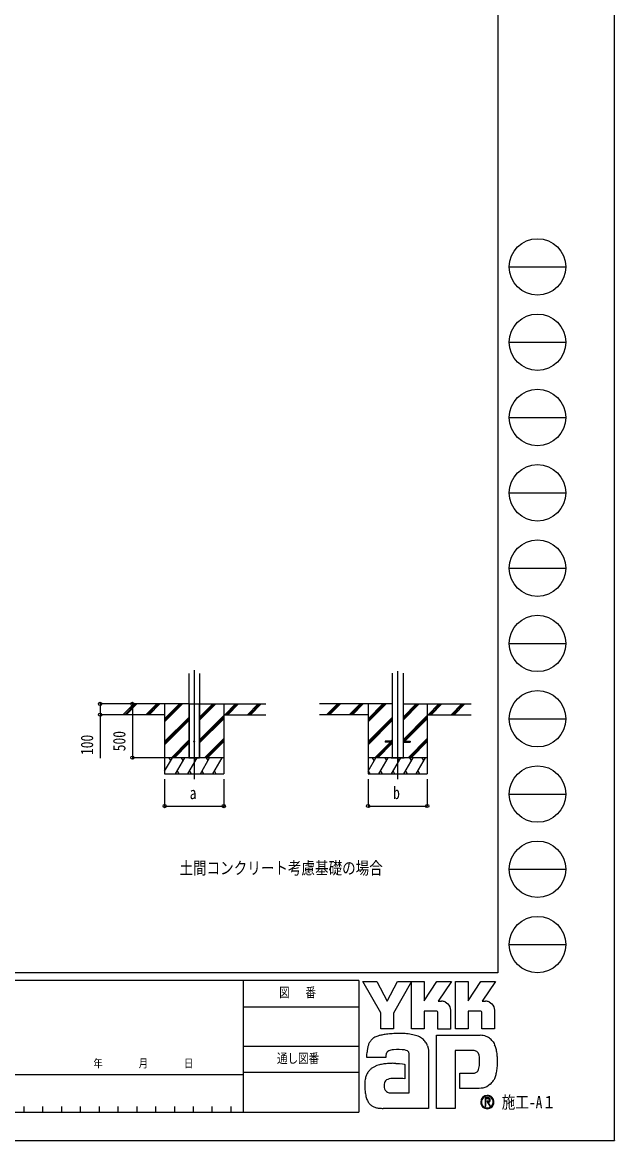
# Model space of a CAD drawing. Units: millimetres, scale not verified. Extents: x -14718 to 14718, y -10396 to 10396.
# Drawn here: x 9209 to 14718, y -10396 to 0 of the extents above; entities that cross this region are included whole.
import ezdxf
from ezdxf.enums import TextEntityAlignment as Align

# ---------------------------------------------------------------- set-up
doc = ezdxf.new("R2010")
doc.units = ezdxf.units.MM
doc.header["$LTSCALE"] = 50
for name, color, linetype in [('0-2_USER1', 3, 'Continuous'), ('0-3_YKK_12', 2, 'Continuous'), ('0-4_YKK_A1', 4, 'Continuous'), ('0-5_YKK_D', 6, 'Continuous'), ('0-6_YKK_ZWAK', 7, 'Continuous')]:
    doc.layers.add(name, color=color, linetype=linetype)
doc.styles.add('ＭＳ ゴシック', font='')
doc.styles.get('ＭＳ ゴシック').set_extended_font_data('MS Gothic')

msp = doc.modelspace()

# ---------------------------------------------------------------- linework, layer by layer
at = {"layer": '0-3_YKK_12'}
for p, q in [((10806.95, -6022.45), (10806.95, -7036.3)), ((12699.36, -6033.1), (12699.36, -7036.3))]:
    msp.add_line(p, q, dxfattribs=at)
at = {"layer": '0-4_YKK_A1'}
for p, q in [((10756.95, -6051.95), (10756.95, -6836.3)), ((10856.95, -6051.95), (10856.95, -6836.3)), ((10856.95, -6051.95), (10856.95, -6836.3)), ((12648.96, -6050.95), (12648.96, -6336.3)), ((12649.36, -6050.95), (12649.36, -6836.3)), ((12749.36, -6050.95), (12749.36, -6836.3)), ((12750.96, -6050.95), (12750.96, -6336.3)), ((10756.95, -6336.3), (10081, -6336.3)), ((10147.69, -6434.9), (10246.28, -6336.3)), ((10160.42, -6436.3), (10260.43, -6336.3)), ((10174.57, -6436.3), (10274.57, -6336.3)), ((10359.82, -6434.9), (10458.42, -6336.3)), ((10372.56, -6436.3), (10472.56, -6336.3)), ((10386.7, -6436.3), (10486.7, -6336.3)), ((10531.95, -6336.3), (10531.95, -6986.3)), ((10531.95, -6503.18), (10698.83, -6336.3)), ((10531.95, -6489.04), (10684.69, -6336.3)), ((10531.95, -6474.9), (10670.55, -6336.3)), ((10756.95, -6336.3), (10856.95, -6336.3)), ((10759.45, -6336.3), (10759.45, -6836.3)), ((10760.95, -6336.3), (10760.95, -6836.3)), ((10852.95, -6336.3), (10852.95, -6836.3)), ((10854.45, -6336.3), (10854.45, -6836.3)), ((10856.95, -6486.55), (11007.2, -6336.3)), ((10856.95, -6472.41), (10993.06, -6336.3)), ((10856.95, -6458.26), (10978.91, -6336.3)), ((10856.95, -6336.3), (11472.57, -6336.3)), ((11081.95, -6336.3), (11081.95, -6986.3)), ((11091.05, -6436.3), (11191.05, -6336.3)), ((11105.19, -6436.3), (11205.19, -6336.3)), ((11119.33, -6436.3), (11219.33, -6336.3)), ((11303.18, -6436.3), (11403.18, -6336.3)), ((11317.32, -6436.3), (11417.32, -6336.3)), ((11331.46, -6436.3), (11431.46, -6336.3)), ((12648.55, -6336.3), (11973.41, -6336.3)), ((12040.1, -6434.9), (12138.7, -6336.3)), ((12052.84, -6436.3), (12152.84, -6336.3)), ((12066.98, -6436.3), (12166.98, -6336.3)), ((12252.23, -6434.9), (12350.83, -6336.3)), ((12264.97, -6436.3), (12364.97, -6336.3)), ((12279.11, -6436.3), (12379.11, -6336.3)), ((12424.36, -6336.3), (12424.36, -6986.3)), ((12424.36, -6503.18), (12591.25, -6336.3)), ((12424.36, -6489.04), (12577.1, -6336.3)), ((12424.36, -6474.9), (12562.96, -6336.3)), ((12648.06, -6336.3), (12648.66, -6336.3)), ((12749.36, -6486.55), (12899.61, -6336.3)), ((12749.36, -6472.41), (12885.47, -6336.3)), ((12749.36, -6458.26), (12871.33, -6336.3)), ((12749.36, -6336.3), (12749.46, -6336.3)), ((12749.46, -6336.3), (12749.76, -6336.3)), ((12750.17, -6336.3), (13382.57, -6336.3)), ((12750.66, -6336.3), (12750.96, -6336.3)), ((12974.36, -6336.3), (12974.36, -6986.3)), ((12983.46, -6436.3), (13083.46, -6336.3)), ((12997.6, -6436.3), (13097.6, -6336.3)), ((13011.74, -6436.3), (13111.75, -6336.3)), ((13195.59, -6436.3), (13295.59, -6336.3)), ((13209.73, -6436.3), (13309.74, -6336.3)), ((13223.88, -6436.3), (13323.88, -6336.3)), ((10531.95, -6436.3), (10081, -6436.3)), ((10856.95, -6670.39), (11081.95, -6445.4)), ((11081.95, -6436.3), (11472.57, -6436.3)), ((12424.36, -6436.3), (11973.41, -6436.3)), ((12749.36, -6670.39), (12974.36, -6445.4)), ((12974.36, -6436.3), (13382.57, -6436.3)), ((10531.95, -6687.03), (10756.95, -6462.03)), ((10531.95, -6701.17), (10756.95, -6476.17)), ((10531.95, -6715.31), (10756.95, -6490.31)), ((10856.95, -6684.54), (11081.95, -6459.54)), ((10856.95, -6698.68), (11081.95, -6473.68)), ((12424.36, -6687.03), (12649.36, -6462.03)), ((12424.36, -6701.17), (12649.36, -6476.17)), ((12424.36, -6715.31), (12649.36, -6490.31)), ((12752.1, -6681.8), (12974.36, -6459.54)), ((12766.24, -6681.8), (12974.36, -6473.68)), ((10594.81, -6836.3), (10756.95, -6674.16)), ((10608.95, -6836.3), (10756.95, -6688.3)), ((10623.09, -6836.3), (10756.95, -6702.44)), ((10903.17, -6836.3), (11081.95, -6657.53)), ((10917.32, -6836.3), (11081.95, -6671.67)), ((10931.46, -6836.3), (11081.95, -6685.81)), ((12487.22, -6836.3), (12632.72, -6690.8)), ((12501.36, -6836.3), (12646.87, -6690.8)), ((12515.51, -6836.3), (12649.36, -6702.44)), ((12649.36, -6681.8), (12581.86, -6681.8)), ((12581.86, -6681.8), (12581.86, -6690.8)), ((12649.36, -6690.8), (12581.86, -6690.8)), ((12641.72, -6681.8), (12649.36, -6674.16)), ((12641.72, -6681.8), (12649.36, -6674.16)), ((12749.36, -6681.8), (12816.86, -6681.8)), ((12749.36, -6698.68), (12757.24, -6690.8)), ((12749.36, -6698.68), (12757.24, -6690.8)), ((12749.36, -6690.8), (12816.86, -6690.8)), ((12795.59, -6836.3), (12974.36, -6657.53)), ((12809.73, -6836.3), (12974.36, -6671.67)), ((12816.86, -6681.8), (12816.86, -6690.8)), ((12823.87, -6836.3), (12974.36, -6685.81)), ((11081.95, -6836.3), (10531.95, -6836.3)), ((10531.95, -6961.75), (10604.38, -6836.3)), ((10589.38, -6862.28), (10574.38, -6836.3)), ((10633.25, -6986.3), (10719.85, -6836.3)), ((10704.85, -6862.28), (10689.85, -6836.3)), ((10748.72, -6986.3), (10835.32, -6836.3)), ((10820.32, -6862.28), (10805.32, -6836.3)), ((10864.19, -6986.3), (10950.79, -6836.3)), ((10935.79, -6862.28), (10920.79, -6836.3)), ((10979.66, -6986.3), (11066.26, -6836.3)), ((12974.36, -6836.3), (12424.36, -6836.3)), ((12424.36, -6961.75), (12496.79, -6836.3)), ((12481.79, -6862.28), (12466.79, -6836.3)), ((12525.66, -6986.3), (12612.26, -6836.3)), ((12597.26, -6862.28), (12582.26, -6836.3)), ((12638.46, -6836.3), (12760.26, -6836.3)), ((12641.13, -6986.3), (12727.73, -6836.3)), ((12712.73, -6862.28), (12697.73, -6836.3)), ((12756.6, -6986.3), (12843.2, -6836.3)), ((12828.2, -6862.28), (12813.2, -6836.3)), ((12872.07, -6986.3), (12958.67, -6836.3)), ((12943.67, -6862.28), (12928.67, -6836.3)), ((10648.24, -6960.32), (10663.24, -6986.3)), ((10763.71, -6960.32), (10778.71, -6986.3)), ((10879.19, -6960.32), (10894.19, -6986.3)), ((10994.66, -6960.32), (11009.65, -6986.3)), ((12425.19, -6960.32), (12440.19, -6986.3)), ((12540.66, -6960.32), (12555.66, -6986.3)), ((12656.13, -6960.32), (12671.13, -6986.3)), ((12771.6, -6960.32), (12786.6, -6986.3)), ((12887.07, -6960.32), (12902.07, -6986.3)), ((10531.95, -6986.3), (11081.95, -6986.3)), ((12424.36, -6986.3), (12974.36, -6986.3))]:
    msp.add_line(p, q, dxfattribs=at)
for points in [[(10756.95, -6051.95), (10756.95, -6836.3), (10856.95, -6836.3)], [(12647.76, -6050.95), (12647.76, -6336.3), (12648.06, -6336.3)], [(12749.76, -6050.95), (12749.76, -6336.3), (12750.06, -6336.3), (12750.66, -6336.3)], [(12648.66, -6336.3), (12648.96, -6336.3), (12649.26, -6336.3), (12649.36, -6336.3)]]:
    msp.add_lwpolyline(points, dxfattribs=at)
msp.add_circle((10806.95, -6686.3), 5, dxfattribs=at)
at = {"layer": '0-5_YKK_D'}
for p, q in [((10080, -6336.3), (9930.95, -6336.3)), ((10231.95, -6336.3), (10231.95, -6836.3)), ((10080, -6436.3), (9930.95, -6436.3)), ((10530.95, -6836.3), (10230.95, -6836.3)), ((10531.95, -7036.3), (10531.95, -7287.3)), ((11081.95, -7036.3), (11081.95, -7287.3)), ((12424.36, -7036.3), (12424.36, -7286.3)), ((12974.36, -7036.3), (12974.36, -7286.3)), ((10531.95, -7286.3), (11081.95, -7286.3)), ((12424.36, -7285.3), (12974.36, -7285.3))]:
    msp.add_line(p, q, dxfattribs=at)
msp.add_lwpolyline([(9931.95, -6336.3), (9931.95, -6436.3), (9931.95, -6841.4)], dxfattribs=at)
for centre, radius in [((9931.95, -6336.3), 14.88), ((10231.95, -6336.3), 14.88), ((9931.95, -6436.3), 14.88), ((10231.95, -6836.3), 14.88), ((10531.95, -7286.3), 14.88), ((11081.95, -7286.3), 14.88), ((12424.36, -7285.3), 14.88), ((12974.36, -7285.3), 14.88), ((14715.1, -10393.8), 2.4)]:
    msp.add_circle(centre, radius, dxfattribs=at)
at = {"layer": '0-6_YKK_ZWAK'}
for p, q in [((13632.57, 9713.7), (13632.57, -8836.3)), ((13737.57, -2273.8), (14262.57, -2273.8)), ((13737.57, -2973.8), (14262.57, -2973.8)), ((13737.57, -3673.8), (14262.57, -3673.8)), ((13737.57, -4373.8), (14262.57, -4373.8)), ((13737.57, -5073.8), (14262.57, -5073.8)), ((13737.57, -5773.8), (14262.57, -5773.8)), ((13737.57, -6473.8), (14262.57, -6473.8)), ((13737.57, -7173.8), (14262.57, -7173.8)), ((13737.57, -7873.8), (14262.57, -7873.8)), ((13737.57, -8573.8), (14262.57, -8573.8)), ((13632.57, -8836.3), (-13667.43, -8836.3)), ((11261.32, -8906.3), (7647.57, -8906.3)), ((11261.32, -8906.3), (11261.32, -10131.3)), ((12337.57, -8906.3), (11261.32, -8906.3)), ((12337.57, -8906.3), (12337.57, -10131.3)), ((11261.32, -9151.3), (12337.57, -9151.3)), ((11261.32, -9518.8), (12337.57, -9518.8)), ((12337.57, -9763.8), (11261.32, -9763.8)), ((7647.57, -9781.3), (11261.32, -9781.3)), ((9222.57, -10078.8), (9222.57, -10131.3)), ((9397.57, -10078.8), (9397.57, -10131.3)), ((9572.57, -10078.8), (9572.57, -10131.3)), ((9747.57, -10078.8), (9747.57, -10131.3)), ((9922.57, -10078.8), (9922.57, -10131.3)), ((10097.57, -10078.8), (10097.57, -10131.3)), ((10272.57, -10078.8), (10272.57, -10131.3)), ((10447.57, -10078.8), (10447.57, -10131.3)), ((10622.57, -10078.8), (10622.57, -10131.3)), ((10797.57, -10078.8), (10797.57, -10131.3)), ((10972.57, -10078.8), (10972.57, -10131.3)), ((11147.57, -10078.8), (11147.57, -10131.3)), ((7647.57, -10131.3), (11261.32, -10131.3)), ((11261.32, -10131.3), (12337.57, -10131.3)), ((13533.36, -10092.73), (13533.36, -10092.73))]:
    msp.add_line(p, q, dxfattribs=at)
for points in [[(-14717.5, -10393.8), (14717.5, -10393.8), (14717.5, 10396.2), (-14717.5, 10396.2)], [(12376.07, -8916.8), (12504.91, -8916.8), (12601.65, -9099.15), (12698.14, -8916.8), (12827.07, -8916.8), (12661.85, -9210.77), (12661.85, -9358.27), (12544.34, -9358.27), (12544.34, -9206.8)]]:
    msp.add_lwpolyline(points, close=True, dxfattribs=at)
for points in [[(13056.91, -9191.93), (12945.69, -9191.93), (12945.69, -9358.14), (12827.2, -9358.14), (12827.2, -8916.8), (12945.69, -8916.8), (12945.69, -9097.35), (13062.24, -8916.8), (13201.44, -8916.8), (13076.56, -9099.54), (13080.98, -9099.54), (13085.87, -9099.54), (13090.88, -9099.54), (13095.71, -9099.54), (13100.03, -9099.54), (13103.51, -9099.54), (13105.84, -9099.54), (13106.68, -9099.54)], [(13466.29, -9191.93), (13355.19, -9191.93), (13355.19, -9358.27), (13236.64, -9358.27), (13236.64, -8916.8), (13355.19, -8916.8), (13355.19, -9097.35), (13471.61, -8916.8), (13610.81, -8916.8), (13485.93, -9099.54), (13490.4, -9099.54), (13495.31, -9099.54), (13500.33, -9099.54), (13505.15, -9099.54), (13509.45, -9099.54), (13512.91, -9099.54), (13515.22, -9099.54), (13516.06, -9099.54)], [(13140.77, -9106.55), (13154.92, -9114.63), (13166.9, -9125.17), (13176.54, -9137.72), (13183.64, -9151.82), (13188.04, -9167.04), (13189.54, -9182.92), (13189.54, -9358.56), (13073.94, -9358.56), (13073.94, -9208.73)], [(13550.19, -9106.55), (13564.38, -9114.63), (13576.41, -9125.17), (13586.09, -9137.72), (13593.24, -9151.82), (13597.66, -9167.04), (13599.18, -9182.92), (13599.18, -9358.27), (13483.31, -9358.27), (13483.31, -9208.73)], [(13401.04, -9559.07), (13234.18, -9559.07), (13234.18, -10096.3), (13059.31, -10096.3), (13059.31, -9416.57), (13465.73, -9416.57)], [(12616.79, -9561.89), (12608.65, -9566.47), (12602.31, -9572.06), (12597.51, -9578.59), (12594.02, -9585.98), (12591.62, -9594.16), (12590.06, -9603.04), (12589.12, -9612.56), (12588.55, -9622.64), (12413.61, -9623.06), (12414.12, -9599.13), (12415.09, -9572.25)], [(12976.98, -9515.88), (12981.95, -9535.96), (12984.76, -9557.45), (12985.65, -9580.35), (12985.65, -10096.3), (12563.43, -10096.3)], [(12683.81, -9678.15), (12716.93, -9680.33), (12742.96, -9683.25), (12759.99, -9685.98), (12766.09, -9687.61), (12766.09, -9821.45), (12746.73, -9819.41), (12725.5, -9818.26), (12703.76, -9817.82), (12682.9, -9817.88), (12664.29, -9818.27), (12649.29, -9818.78), (12639.29, -9819.23), (12635.65, -9819.42), (12620.52, -9822.19), (12607.47, -9826.52), (12596.51, -9832.44), (12587.63, -9839.99), (12580.84, -9849.19), (12576.14, -9860.07), (12573.53, -9872.65), (12573, -9886.97), (12574.67, -9902.71), (12578.01, -9915.73), (12582.82, -9926.26), (12588.89, -9934.56), (12596.01, -9940.88), (12603.97, -9945.47), (12612.56, -9948.57), (12621.56, -9950.43), (12807.42, -9950.43), (12807.42, -9606.56), (12807.47, -9599.74), (12807.12, -9593.08), (12806.24, -9586.65), (12804.75, -9580.56), (12802.52, -9574.89), (12799.45, -9569.72), (12795.43, -9565.14), (12790.36, -9561.24)], [(12790.36, -9561.24), (12779.46, -9556.96), (12762.03, -9553.33), (12739.79, -9550.66), (12714.48, -9549.23), (12687.79, -9549.34), (12661.47, -9551.29)], [(13575.5, -9464.59), (13586.9, -9478.99), (13595.45, -9492.93), (13601.41, -9505.55)], [(13460.39, -9662.29), (13460.17, -9640.01), (13459.11, -9619.94), (13456.6, -9602.32), (13452.03, -9587.37)], [(13560.97, -9872.2), (13544.82, -9884.75), (13528.01, -9894.62), (13510.64, -9901.98), (13492.85, -9907.02), (13474.77, -9909.91), (13456.52, -9910.83), (13276.76, -9910.83), (13276.76, -9769.62), (13378.13, -9769.62), (13396.82, -9769.36), (13413.25, -9767.77), (13427.35, -9763.63)], [(13561.12, -10017.89), (13561.04, -10015.84), (13560.78, -10013.86), (13560.36, -10011.97), (13559.77, -10010.16), (13559.01, -10008.44), (13558.09, -10006.83), (13557.02, -10005.33), (13555.78, -10003.94), (13554.16, -10002.51), (13552.36, -10001.26), (13550.39, -10000.2), (13548.26, -9999.32), (13545.97, -9998.64), (13543.54, -9998.15), (13540.97, -9997.85), (13538.27, -9997.75), (13511.74, -9997.75), (13511.74, -10075.79), (13519.76, -10075.79), (13519.76, -10005.71), (13538.27, -10005.71), (13540.18, -10005.77), (13541.98, -10005.96), (13543.66, -10006.27), (13545.22, -10006.7), (13546.65, -10007.25), (13547.95, -10007.91), (13549.11, -10008.69), (13550.13, -10009.58)], [(13553.26, -10017.89), (13552.77, -10021.64), (13551.43, -10024.6), (13549.41, -10026.85), (13546.91, -10028.49), (13544.1, -10029.6), (13541.17, -10030.29), (13538.29, -10030.64), (13535.65, -10030.73), (13528.71, -10030.73), (13532.21, -10036.69), (13555.13, -10076.05), (13564.3, -10076.05), (13542.2, -10038.17), (13544.27, -10037.76), (13546.24, -10037.23), (13548.12, -10036.6), (13549.88, -10035.86), (13551.54, -10035.01), (13553.08, -10034.05), (13554.49, -10032.99), (13555.78, -10031.81)]]:
    msp.add_lwpolyline(points, dxfattribs=at)
for centre in [(14000.07, -2273.8), (14000.07, -2973.8), (14000.07, -3673.8), (14000.07, -4373.8), (14000.07, -5073.8), (14000.07, -5773.8), (14000.07, -6473.8), (14000.07, -7173.8), (14000.07, -7873.8), (14000.07, -8573.8)]:
    msp.add_circle(centre, 262.5, dxfattribs=at)
for centre, radius, start, end in [((13106.86, -9186.96), 87.42, 78.26798, 90.11215), ((13108.11, -9180.6), 80.94, 66.19963, 78.22058), ((13516.23, -9187.12), 87.58, 78.27851, 90.10826), ((13517.43, -9180.98), 81.32, 66.2483, 78.23226), ((13057.53, -9208.33), 16.41, 358.57817, 92.1683), ((13466.98, -9208.25), 16.33, 358.29941, 92.43455), ((12547.26, -9546.83), 126.64, 122.60463, 137.83438), ((12564, -9573.91), 158.47, 108.37421, 122.42809), ((12590.52, -9668.22), 256.38, 100.93159, 107.35499), ((12677.19, -10088.66), 685.64, 97.86054, 101.37938), ((12717.87, -10371.33), 971.23, 94.90201, 97.9576), ((12720.64, -10393.96), 994, 91.6169, 94.94971), ((12716.79, -10233.01), 833.01, 87.51794, 91.66439), ((12727.61, -10001.02), 600.77, 81.92631, 87.59083), ((12759.56, -9782.11), 379.54, 73.67137, 82.05943), ((12806.94, -9623.51), 214.03, 60.60528, 73.9085), ((12826.34, -9584.83), 170.81, 52.17347, 59.90542), ((12843.69, -9562.37), 142.43, 43.55042, 52.14561), ((13459.09, -9603.55), 187.09, 78.73198, 87.96551), ((13464.58, -9575.49), 158.51, 69.03034, 78.69541), ((13469.69, -9561.85), 143.94, 59.39484, 68.9885), ((13472.06, -9557.7), 139.16, 50.3012, 59.3616), ((13471.19, -9558.68), 140.47, 42.05209, 50.28551), ((12732.32, -9590.4), 317.75, 171.55622, 176.72493), ((12624.64, -9574.33), 208.88, 163.48385, 171.57982), ((12570.62, -9558.31), 152.53, 152.2125, 163.4865), ((12547.28, -9546.24), 126.25, 138.03852, 152.12015), ((12662.97, -9671.5), 118.94, 102.4979, 112.84632), ((12685.98, -9770.78), 220.85, 96.37207, 102.75341), ((12853.25, -9553.13), 129.14, 34.48659, 43.50182), ((12853.31, -9552.93), 128.97, 25.58915, 34.43128), ((12841.84, -9558.31), 141.65, 17.43089, 25.54591), ((13402, -9644.84), 85.77, 77.94572, 90.63794), ((13409.45, -9609.86), 50.01, 60.20991, 77.92418), ((13401.82, -9598.64), 220.22, 14.76267, 25.00486), ((13266.76, -9635.45), 360.21, 7.9139, 14.95041), ((13414.28, -9600.77), 39.72, 39.8078, 59.75378), ((13407.49, -9605.96), 48.26, 22.65544, 39.38165), ((13062.71, -9664.32), 397.69, 355.2339, 0.29193), ((13131.85, -9655.07), 496.54, 2.54376, 8.01251), ((13054.52, -9659.14), 573.97, 357.76419, 2.60674), ((12547.25, -9843.14), 148.92, 142.04688, 153.80771), ((12542.16, -9839.5), 142.67, 130.60221, 141.94427), ((12550.56, -9849.6), 155.81, 120.60724, 130.53081), ((12567.15, -9877.81), 188.53, 112.58838, 120.58162), ((12589.48, -9931.45), 246.63, 106.61303, 112.59024), ((12624.58, -10049.45), 369.75, 99.87193, 106.59825), ((12644.25, -10160.25), 482.28, 94.78469, 99.91711), ((12653.83, -10270.5), 592.94, 90.80099, 94.81812), ((12655.28, -10352.59), 675.05, 87.57779, 90.82714), ((13411.02, -9726.8), 40.29, 293.91672, 314.09376), ((13405.52, -9721.95), 47.6, 314.78099, 333.92928), ((13370.17, -9704.78), 86.9, 334.00676, 347.34989), ((13273.74, -9682.45), 185.88, 347.14308, 355.40008), ((13346.92, -9711.71), 276.41, 339.22498, 347.31457), ((13192.02, -9675.57), 435.46, 347.15166, 352.97565), ((13076.59, -9660.56), 551.86, 352.8937, 357.82206), ((12733.47, -9881), 340.51, 174.55588, 182.47272), ((12631.44, -9871.23), 238.02, 164.97537, 174.56739), ((12573.6, -9855.81), 178.16, 153.89178, 164.94341), ((13444.3, -9740.65), 175.83, 311.57033, 318.66243), ((13423.95, -9722.8), 202.9, 318.67367, 325.29112), ((13476.26, -9761.79), 137.72, 326.23251, 339.61931), ((12923.74, -9878.01), 530.77, 181.90948, 187.89042), ((12700.42, -9909.42), 305.25, 187.80471, 196.36971), ((13533.46, -10037.46), 61.74, 90.09157, 179.92363), ((13533.45, -10037.35), 61.63, 44.93442, 90.08536), ((12582.52, -9944.25), 182.31, 196.3102, 208.20993), ((12531.17, -9971.58), 124.15, 208.29777, 223.35561), ((12519.59, -9981.77), 108.73, 223.64205, 239.63663), ((12529.2, -9964.28), 128.68, 239.8785, 253.65355), ((13533.08, -10037.53), 61.37, 179.86065, 225.14399), ((13533.07, -10037.26), 54.9, 134.8007, 180.12175), ((13532.85, -10037.62), 54.68, 179.75513, 225.29722), ((13533.37, -10037.54), 61.57, 224.94536, 269.98445), ((13533.23, -10036.95), 54.8, 89.86602, 135.149), ((13533.25, -10038.11), 54.62, 224.62822, 270.10973), ((13533.47, -10037.37), 55.21, 45.03108, 90.11509), ((13533.27, -10037.29), 55.44, 270.09072, 359.90926), ((13533.37, -10037.23), 61.88, 269.98802, 314.93777), ((13541.53, -10017.56), 11.73, 358.3894, 42.86139), ((13541.76, -10018.45), 19.37, 316.37674, 1.6565), ((13533.51, -10037.39), 55.2, 0.00643, 45.07115), ((13533.94, -10037.16), 61.15, 359.78949, 45.13288), ((13533.79, -10037.63), 61.3, 314.92572, 0.23508), ((12546.8, -9903.83), 191.64, 253.69102, 263.74909), ((12561.7, -9771.14), 325.16, 263.68487, 270.30455)]:
    msp.add_arc(centre, radius, start, end, dxfattribs=at)

# ---------------------------------------------------------------- texts
at = {"layer": '0-2_USER1', "style": 'ＭＳ ゴシック', "width": 0.8}
msp.add_text('土間コンクリート考慮基礎の場合', height=115.5, dxfattribs=at).set_placement((10670.5, -7954.3), align=Align.BOTTOM_LEFT)
at = {"layer": '0-5_YKK_D', "style": 'ＭＳ ゴシック', "width": 0.8}
for s, p in [('100', (9901.95, -6811.4)), ('500', (10201.95, -6776.56))]:
    msp.add_text(s, height=115.5, rotation=90, dxfattribs=at).set_placement(p, align=Align.BOTTOM_LEFT)
for s, p in [('a', (10764.95, -7256.3)), ('b', (12657.36, -7255.3))]:
    msp.add_text(s, height=115.5, dxfattribs=at).set_placement(p, align=Align.BOTTOM_LEFT)
at = {"layer": '0-6_YKK_ZWAK', "style": 'ＭＳ ゴシック', "width": 0.8}
for s, height, p in [('図\u3000 番', 89.81, (11596.91, -9090.05)), ('年        月        日', 76.98, (9869.67, -9740.05)), ('通し図番', 89.81, (11577.31, -9702.55)), ('施工-A１', 115.5, (13667.57, -10131.3))]:
    msp.add_text(s, height=height, dxfattribs=at).set_placement(p, align=Align.BOTTOM_LEFT)

doc.saveas('drawing.dxf')
